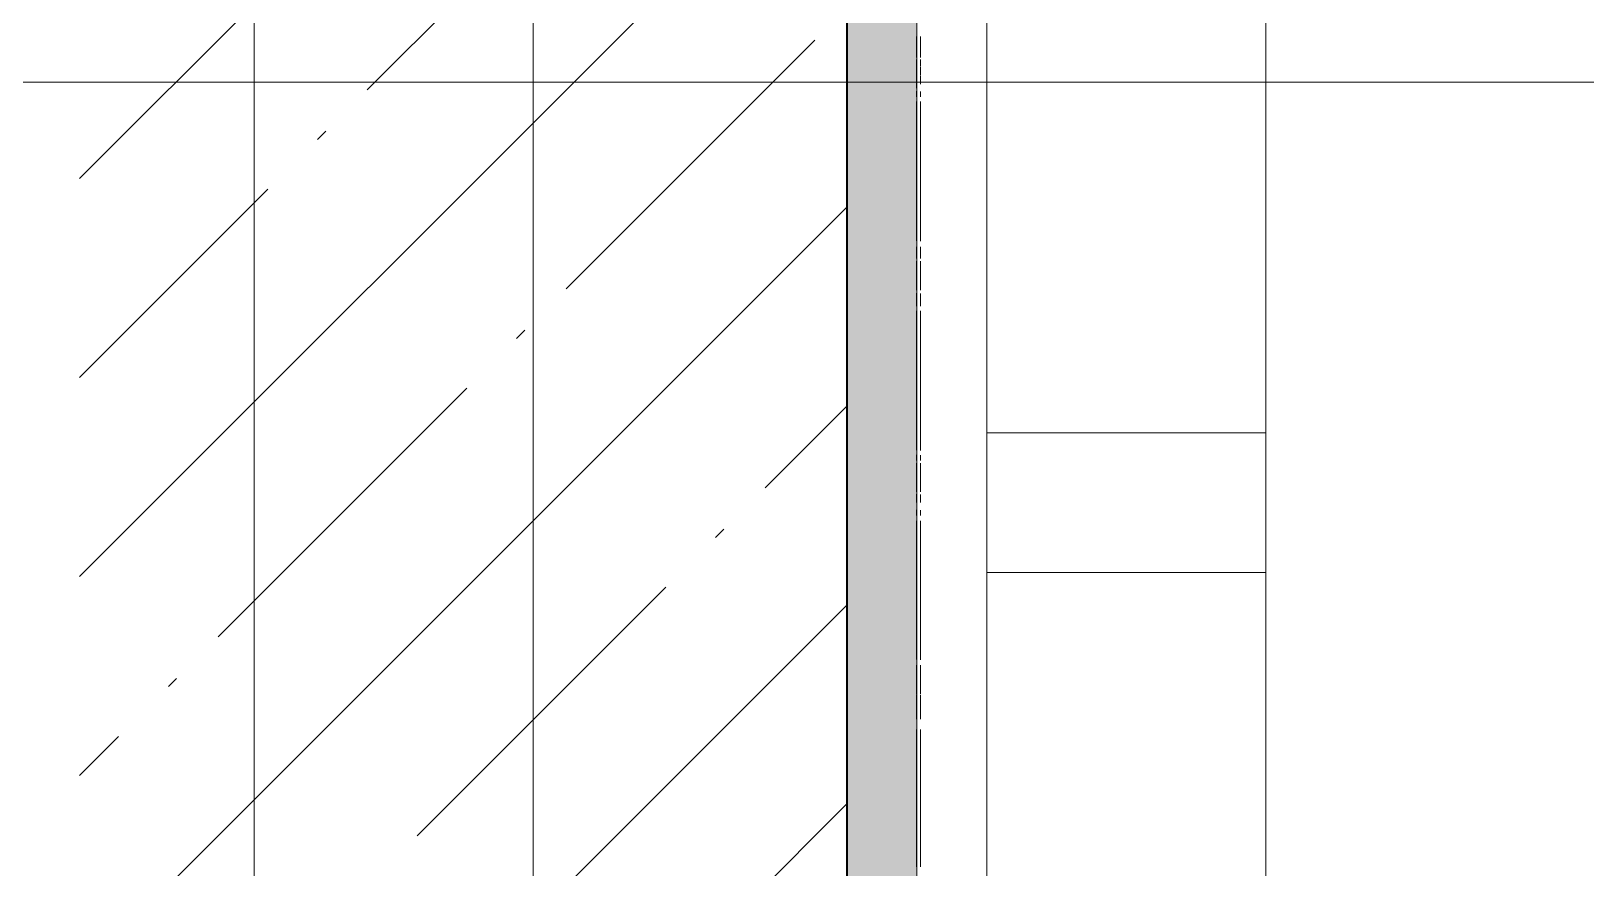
# Model space of a CAD drawing. Header units: millimetres. Extents: x 855 to 84199, y -1987 to 21700.
# Drawn here: x 10310 to 10755.6, y 17924.8 to 18164.7 of the extents above; entities that cross this region are included whole.
import ezdxf

# ---------------------------------------------------------------- set-up
doc = ezdxf.new("R2010")
doc.units = ezdxf.units.MM
doc.linetypes.add('Осевая', pattern=[3175, 635, -476.25, 1587.5, -476.25])
for name, color, linetype, lineweight, true_color in [('A-WALL-2', 7, 'Continuous', 25, 0x3c3c3c), ('A-WALL-3', 7, 'Continuous', 35, 0x3c3c3c), ('A-WALL-FNSH-1', 7, 'Continuous', 13, 0x3c3c3c), ('I-FURN-1', 7, 'Continuous', 9, 0xf0f0f0)]:
    doc.layers.add(name, color=color, linetype=linetype, lineweight=lineweight, true_color=true_color)
for name, color, linetype, lineweight in [('I-WALL', 7, 'Continuous', 9), ('S-STRS-MBND', 7, 'Continuous', 9), ('Оси', 7, 'Continuous', 9), ('Оси-2', 7, 'Осевая', 9)]:
    doc.layers.add(name, color=color, linetype=linetype, lineweight=lineweight)

# ---------------------------------------------------------------- blocks, each defined once
blk = doc.blocks.new('Бизиборд лего - бизиборд 1_21б-32328682-План разверток пом_ 1_60_ Этаж 1')
at = {"layer": 'I-FURN-1'}
for p, q in [((1245, 100), (935, 100)), ((935, 100), (1245, 100)), ((1245, 100), (1205, 100)), ((1205, 100), (1205, 20)), ((1205, 20), (1205, 100)), ((1205, 100), (1245, 100)), ((1355, 100), (1245, 100)), ((1245, 100), (1355, 100)), ((1245, 20), (1245, 100)), ((1245, 100), (1245, 20)), ((1500, 20), (1000, 20)), ((1090, 20), (1110, 20)), ((1110, 20), (1090, 20)), ((1090, 20), (1090.34, 20)), ((1110, 20), (1090, 20)), ((1090, 20), (1090.34, 20)), ((1100, 20), (1090, 20)), ((1090, 20), (1090.34, 20)), ((1100, 20), (1090, 20)), ((1090, 20), (1092.93, 20)), ((1110, 20), (1090, 20)), ((1090, 20), (1110, 20)), ((1091.34, 20), (1090, 20)), ((1090, 20), (1110, 20)), ((1092.93, 20), (1090, 20)), ((1090, 20), (1110, 20)), ((1110, 20), (1090, 20)), ((1090, 20), (1110, 20)), ((1110, 20), (1090, 20)), ((1090, 20), (1110, 20)), ((1110, 20), (1090, 20)), ((1090, 20), (1110, 20)), ((1110, 20), (1090, 20)), ((1090, 20), (1110, 20)), ((1110, 20), (1090, 20)), ((1090, 20), (1110, 20)), ((1110, 20), (1090, 20)), ((1090, 20), (1091.34, 20)), ((1100, 20), (1090, 20)), ((1090, 20), (1091.34, 20)), ((1091.34, 20), (1090, 20)), ((1090, 20), (1110, 20)), ((1110, 20), (1090, 20)), ((1090, 20), (1110, 20)), ((1110, 20), (1090, 20)), ((1090, 20), (1110, 20)), ((1110, 20), (1090, 20)), ((1090, 20), (1105, 20)), ((1110, 20), (1090, 20)), ((1090, 20), (1110, 20)), ((1110, 20), (1090, 20)), ((1090, 20), (1110, 20)), ((1110, 20), (1090, 20)), ((1090, 20), (1105, 20)), ((1110, 20), (1090, 20)), ((1090, 20), (1110, 20)), ((1110, 20), (1090, 20)), ((1090, 20), (1110, 20)), ((1110, 20), (1090, 20)), ((1090, 20), (1110, 20)), ((1110, 20), (1090, 20)), ((1090, 20), (1110, 20)), ((1110, 20), (1090, 20)), ((1090, 20), (1107.07, 20)), ((1095, 20), (1090, 20)), ((1090.34, 20), (1092.93, 20)), ((1090.34, 20), (1102.59, 20)), ((1090.34, 20), (1091.34, 20)), ((1091.34, 20), (1097.41, 20)), ((1097.41, 20), (1091.34, 20)), ((1091.34, 20), (1097.41, 20)), ((1091.34, 20), (1095, 20)), ((1110, 20), (1091.34, 20)), ((1091.34, 20), (1110, 20)), ((1091.34, 20), (1092.93, 20)), ((1110, 20), (1091.34, 20)), ((1092.93, 20), (1110, 20)), ((1092.93, 20), (1095, 20)), ((1110, 20), (1092.93, 20)), ((1092.93, 20), (1105, 20)), ((1095, 20), (1100, 20)), ((1095, 20), (1097.41, 20)), ((1102.59, 20), (1095, 20)), ((1097.41, 20), (1100, 20)), ((1097.93, 20), (1106.2, 20)), ((1106.2, 20), (1097.93, 20)), ((1097.93, 20), (1106.2, 20)), ((1102.59, 20), (1100, 20)), ((1100, 20), (1105, 20)), ((1102.59, 20), (1100, 20)), ((1100, 20), (1105, 20)), ((1110, 20), (1100, 20)), ((1102.59, 20), (1105, 20)), ((1109.66, 20), (1102.59, 20)), ((1109.66, 20), (1102.59, 20)), ((1107.07, 20), (1102.59, 20)), ((1105, 20), (1107.07, 20)), ((1105, 20), (1110, 20)), ((1105, 20), (1110, 20)), ((1105, 20), (1110, 20)), ((1105, 20), (1107.07, 20)), ((1105, 20), (1110, 20)), ((1107.07, 20), (1108.66, 20)), ((1108.66, 20), (1107.07, 20)), ((1107.07, 20), (1108.66, 20)), ((1107.07, 20), (1108.66, 20)), ((1107.07, 20), (1110, 20)), ((1107.07, 20), (1109.66, 20)), ((1108.66, 20), (1107.07, 20)), ((1108.66, 20), (1109.66, 20)), ((1109.66, 20), (1108.66, 20)), ((1109.66, 20), (1110, 20)), ((1110, 20), (1109.66, 20)), ((1110, 20), (1109.66, 20)), ((1109.66, 20), (1110, 20)), ((1110, 20), (1109.66, 20)), ((1110, 20), (1150, 20)), ((1150, 20), (1110, 20)), ((1110, 20), (1150, 20)), ((1150, 20), (1150.34, 20)), ((1152.93, 20), (1150, 20)), ((1150, 20), (1170, 20)), ((1170, 20), (1150, 20)), ((1150, 20), (1152.93, 20)), ((1150.34, 20), (1150, 20)), ((1150, 20), (1170, 20)), ((1170, 20), (1150, 20)), ((1150, 20), (1170, 20)), ((1151.34, 20), (1150, 20)), ((1150, 20), (1170, 20)), ((1170, 20), (1150, 20)), ((1150, 20), (1170, 20)), ((1152.93, 20), (1150, 20)), ((1150, 20), (1170, 20)), ((1150.34, 20), (1150, 20)), ((1150, 20), (1170, 20)), ((1170, 20), (1150, 20)), ((1150, 20), (1169.66, 20)), ((1155, 20), (1150, 20)), ((1150, 20), (1170, 20)), ((1170, 20), (1150, 20)), ((1150, 20), (1170, 20)), ((1170, 20), (1150, 20)), ((1150, 20), (1170, 20)), ((1170, 20), (1150, 20)), ((1150, 20), (1160, 20)), ((1160, 20), (1150, 20)), ((1150, 20), (1157.41, 20)), ((1151.34, 20), (1150, 20)), ((1150, 20), (1170, 20)), ((1170, 20), (1150, 20)), ((1150, 20), (1170, 20)), ((1170, 20), (1150, 20)), ((1150, 20), (1170, 20)), ((1170, 20), (1150, 20)), ((1150, 20), (1170, 20)), ((1170, 20), (1150, 20)), ((1150, 20), (1170, 20)), ((1170, 20), (1150, 20)), ((1150, 20), (1170, 20)), ((1170, 20), (1150, 20)), ((1150, 20), (1170, 20)), ((1170, 20), (1150, 20)), ((1150, 20), (1170, 20)), ((1170, 20), (1150, 20)), ((1150, 20), (1170, 20)), ((1170, 20), (1150, 20)), ((1150, 20), (1170, 20)), ((1170, 20), (1150, 20)), ((1150, 20), (1167.07, 20)), ((1150.34, 20), (1150, 20)), ((1150, 20), (1150.34, 20)), ((1150.34, 20), (1150, 20)), ((1150.34, 20), (1168.66, 20)), ((1162.59, 20), (1150.34, 20)), ((1151.34, 20), (1150.34, 20)), ((1170, 20), (1150.34, 20)), ((1150.34, 20), (1151.34, 20)), ((1151.34, 20), (1150.34, 20)), ((1170, 20), (1151.34, 20)), ((1152.93, 20), (1151.34, 20)), ((1170, 20), (1151.34, 20)), ((1151.34, 20), (1152.93, 20)), ((1155, 20), (1151.34, 20)), ((1151.67, 20), (1155, 20)), ((1155, 20), (1151.67, 20)), ((1151.67, 20), (1155, 20)), ((1170, 20), (1152.93, 20)), ((1152.93, 20), (1162.59, 20)), ((1170, 20), (1152.93, 20)), ((1155, 20), (1152.93, 20)), ((1152.93, 20), (1160, 20)), ((1157.41, 20), (1155, 20)), ((1170, 20), (1155, 20)), ((1160, 20), (1155, 20)), ((1155.81, 20), (1164.07, 20)), ((1164.07, 20), (1155.81, 20)), ((1155.81, 20), (1164.07, 20)), ((1160, 20), (1157.41, 20)), ((1157.41, 20), (1167.07, 20)), ((1170, 20), (1160, 20)), ((1160, 20), (1170, 20)), ((1165, 20), (1160, 20)), ((1160, 20), (1162.59, 20)), ((1162.59, 20), (1160, 20)), ((1162.59, 20), (1170, 20)), ((1167.07, 20), (1162.59, 20)), ((1162.59, 20), (1165, 20)), ((1165, 20), (1162.59, 20)), ((1165, 20), (1168.66, 20)), ((1168.66, 20), (1165, 20)), ((1165, 20), (1168.66, 20)), ((1169.66, 20), (1165, 20)), ((1165, 20), (1167.07, 20)), ((1168.66, 20), (1165, 20)), ((1170, 20), (1167.07, 20)), ((1167.07, 20), (1170, 20)), ((1167.07, 20), (1170, 20)), ((1167.07, 20), (1168.66, 20)), ((1168.66, 20), (1170, 20)), ((1168.66, 20), (1169.66, 20)), ((1169.66, 20), (1168.66, 20)), ((1169.66, 20), (1170, 20)), ((1170, 20), (1169.66, 20)), ((1169.66, 20), (1170, 20)), ((1170, 20), (1169.66, 20)), ((1170, 20), (1210, 20)), ((1210, 20), (1170, 20)), ((1170, 20), (1205, 20)), ((1205, 20), (1210, 20)), ((1210, 20), (1205, 20)), ((1205, 20), (1210, 20)), ((1210, 20), (1227.07, 20)), ((1210.34, 20), (1210, 20)), ((1210, 20), (1225, 20)), ((1220, 20), (1210, 20)), ((1210, 20), (1210.34, 20)), ((1225, 20), (1210, 20)), ((1210, 20), (1228.66, 20)), ((1230, 20), (1210, 20)), ((1210, 20), (1230, 20)), ((1222.59, 20), (1210, 20)), ((1210, 20), (1228.66, 20)), ((1225, 20), (1210, 20)), ((1210, 20), (1210.34, 20)), ((1230, 20), (1210, 20)), ((1210, 20), (1230, 20)), ((1230, 20), (1210, 20)), ((1210, 20), (1230, 20)), ((1230, 20), (1210, 20)), ((1210, 20), (1215, 20)), ((1227.07, 20), (1210, 20)), ((1210, 20), (1230, 20)), ((1230, 20), (1210, 20)), ((1210, 20), (1230, 20)), ((1230, 20), (1210, 20)), ((1210, 20), (1230, 20)), ((1230, 20), (1210, 20)), ((1210, 20), (1229.66, 20)), ((1220, 20), (1210, 20)), ((1210, 20), (1215, 20)), ((1230, 20), (1210, 20)), ((1210, 20), (1230, 20)), ((1230, 20), (1210, 20)), ((1210, 20), (1230, 20)), ((1230, 20), (1210, 20)), ((1210, 20), (1230, 20)), ((1230, 20), (1210, 20)), ((1210, 20), (1212.93, 20)), ((1230, 20), (1210, 20)), ((1210, 20), (1230, 20)), ((1230, 20), (1210, 20)), ((1210, 20), (1230, 20)), ((1230, 20), (1210, 20)), ((1210, 20), (1230, 20)), ((1230, 20), (1210, 20)), ((1210, 20), (1230, 20)), ((1230, 20), (1210, 20)), ((1210, 20), (1230, 20)), ((1230, 20), (1210, 20)), ((1210, 20), (1230, 20)), ((1230, 20), (1210, 20)), ((1210, 20), (1230, 20)), ((1230, 20), (1210, 20)), ((1210, 20), (1210.34, 20)), ((1210.34, 20), (1210, 20)), ((1211.34, 20), (1210.34, 20)), ((1210.34, 20), (1211.34, 20)), ((1210.34, 20), (1230, 20)), ((1210.34, 20), (1211.34, 20)), ((1211.34, 20), (1210.34, 20)), ((1211.34, 20), (1212.93, 20)), ((1212.93, 20), (1211.34, 20)), ((1211.34, 20), (1212.93, 20)), ((1212.93, 20), (1211.34, 20)), ((1211.34, 20), (1212.93, 20)), ((1212.93, 20), (1211.34, 20)), ((1211.34, 20), (1215, 20)), ((1211.34, 20), (1215, 20)), ((1215, 20), (1211.34, 20)), ((1217.41, 20), (1212.93, 20)), ((1212.93, 20), (1215, 20)), ((1213.68, 20), (1221.95, 20)), ((1221.95, 20), (1213.68, 20)), ((1213.68, 20), (1221.95, 20)), ((1221.95, 20), (1213.68, 20)), ((1213.68, 20), (1221.95, 20)), ((1215, 20), (1220, 20)), ((1215, 20), (1225, 20)), ((1215, 20), (1217.41, 20)), ((1215, 20), (1217.41, 20)), ((1215, 20), (1220, 20)), ((1217.41, 20), (1215, 20)), ((1222.59, 20), (1217.41, 20)), ((1217.41, 20), (1230, 20)), ((1217.41, 20), (1230, 20)), ((1220, 20), (1217.41, 20)), ((1227.07, 20), (1220, 20)), ((1220, 20), (1230, 20)), ((1230, 20), (1220, 20)), ((1220, 20), (1222.59, 20)), ((1225, 20), (1220, 20)), ((1222.59, 20), (1225, 20)), ((1225, 20), (1222.59, 20)), ((1222.59, 20), (1225, 20)), ((1225, 20), (1222.59, 20)), ((1222.59, 20), (1225, 20)), ((1225, 20), (1222.59, 20)), ((1230, 20), (1222.59, 20)), ((1222.59, 20), (1227.07, 20)), ((1229.66, 20), (1225, 20)), ((1225, 20), (1227.07, 20)), ((1227.07, 20), (1225, 20)), ((1230, 20), (1225, 20)), ((1225, 20), (1229.66, 20)), ((1227.07, 20), (1225, 20)), ((1227.07, 20), (1228.66, 20)), ((1228.66, 20), (1227.07, 20)), ((1227.07, 20), (1228.66, 20)), ((1228.66, 20), (1227.07, 20)), ((1227.07, 20), (1228.66, 20)), ((1227.07, 20), (1230, 20)), ((1227.07, 20), (1230, 20)), ((1230, 20), (1227.07, 20)), ((1228.66, 20), (1227.07, 20)), ((1230, 20), (1227.07, 20)), ((1227.07, 20), (1229.66, 20)), ((1229.66, 20), (1227.07, 20)), ((1229.66, 20), (1228.66, 20)), ((1228.66, 20), (1230, 20)), ((1228.66, 20), (1230, 20)), ((1230, 20), (1229.66, 20)), ((1230, 20), (1229.66, 20)), ((1229.66, 20), (1230, 20)), ((1229.66, 20), (1230, 20)), ((1229.66, 20), (1230, 20)), ((1230, 20), (1229.66, 20)), ((1230.21, 20), (1245, 20)), ((1245, 20), (1230.21, 20)), ((1230.21, 20), (1245, 20)), ((1245, 20), (1230.21, 20)), ((1230.21, 20), (1245, 20)), ((1245, 20), (1270, 20)), ((1270, 20), (1245, 20)), ((1245, 20), (1270, 20)), ((1270, 20), (1290, 20)), ((1290, 20), (1270, 20)), ((1270, 20), (1277.41, 20)), ((1282.59, 20), (1270, 20)), ((1270, 20), (1271.34, 20)), ((1275, 20), (1270, 20)), ((1270, 20), (1275, 20)), ((1271.34, 20), (1270, 20)), ((1270, 20), (1280, 20)), ((1271.34, 20), (1270, 20)), ((1270, 20), (1290, 20)), ((1290, 20), (1270, 20)), ((1270, 20), (1290, 20)), ((1287.07, 20), (1270, 20)), ((1270, 20), (1290, 20)), ((1290, 20), (1270, 20)), ((1270, 20), (1290, 20)), ((1290, 20), (1270, 20)), ((1270, 20), (1285, 20)), ((1288.66, 20), (1270, 20)), ((1270, 20), (1290, 20)), ((1290, 20), (1270, 20)), ((1270, 20), (1290, 20)), ((1290, 20), (1270, 20)), ((1270, 20), (1275, 20)), ((1270.34, 20), (1270, 20)), ((1270, 20), (1289.66, 20)), ((1282.59, 20), (1270, 20)), ((1270, 20), (1290, 20)), ((1270.34, 20), (1270, 20)), ((1270, 20), (1290, 20)), ((1290, 20), (1270, 20)), ((1270, 20), (1290, 20)), ((1290, 20), (1270, 20)), ((1270, 20), (1290, 20)), ((1290, 20), (1270, 20)), ((1270, 20), (1290, 20)), ((1290, 20), (1270, 20)), ((1270, 20), (1290, 20)), ((1290, 20), (1270, 20)), ((1270, 20), (1290, 20)), ((1290, 20), (1270, 20)), ((1270, 20), (1290, 20)), ((1290, 20), (1270, 20)), ((1270, 20), (1290, 20)), ((1290, 20), (1270, 20)), ((1270, 20), (1290, 20)), ((1290, 20), (1270, 20)), ((1270, 20), (1290, 20)), ((1290, 20), (1270, 20)), ((1270, 20), (1290, 20)), ((1282.59, 20), (1270, 20)), ((1270, 20), (1270.34, 20)), ((1270.34, 20), (1270, 20)), ((1271.34, 20), (1270.34, 20)), ((1271.34, 20), (1270.34, 20)), ((1270.34, 20), (1271.34, 20)), ((1271.34, 20), (1270.34, 20)), ((1271.34, 20), (1272.93, 20)), ((1290, 20), (1271.34, 20)), ((1288.66, 20), (1271.34, 20)), ((1272.93, 20), (1271.34, 20)), ((1272.93, 20), (1271.34, 20)), ((1271.34, 20), (1275, 20)), ((1272.93, 20), (1271.34, 20)), ((1271.55, 20), (1279.82, 20)), ((1279.82, 20), (1271.55, 20)), ((1271.55, 20), (1279.82, 20)), ((1272.93, 20), (1275, 20)), ((1275, 20), (1272.93, 20)), ((1275, 20), (1272.93, 20)), ((1275, 20), (1272.93, 20)), ((1275, 20), (1277.41, 20)), ((1282.59, 20), (1275, 20)), ((1275, 20), (1288.66, 20)), ((1275, 20), (1277.41, 20)), ((1277.41, 20), (1275, 20)), ((1277.41, 20), (1275, 20)), ((1275, 20), (1277.41, 20)), ((1282.59, 20), (1275, 20)), ((1277.41, 20), (1282.59, 20)), ((1277.41, 20), (1282.59, 20)), ((1277.41, 20), (1280, 20)), ((1280, 20), (1277.41, 20)), ((1290, 20), (1277.41, 20)), ((1277.41, 20), (1282.59, 20)), ((1280, 20), (1283.95, 20)), ((1283.95, 20), (1280, 20)), ((1280, 20), (1283.95, 20)), ((1280, 20), (1290, 20)), ((1280, 20), (1282.59, 20)), ((1282.59, 20), (1280, 20)), ((1282.59, 20), (1285, 20)), ((1287.07, 20), (1282.59, 20)), ((1282.59, 20), (1285, 20)), ((1287.07, 20), (1282.59, 20)), ((1282.59, 20), (1285, 20)), ((1285, 20), (1282.59, 20)), ((1290, 20), (1282.59, 20)), ((1287.07, 20), (1282.59, 20)), ((1282.59, 20), (1289.66, 20)), ((1285, 20), (1282.59, 20)), ((1285, 20), (1287.07, 20)), ((1287.07, 20), (1285, 20)), ((1285, 20), (1287.07, 20)), ((1285, 20), (1287.07, 20)), ((1285, 20), (1288.66, 20)), ((1285, 20), (1290, 20)), ((1285, 20), (1287.07, 20)), ((1287.07, 20), (1285, 20)), ((1287.07, 20), (1285, 20)), ((1287.07, 20), (1288.66, 20)), ((1288.66, 20), (1287.07, 20)), ((1289.66, 20), (1287.07, 20)), ((1288.66, 20), (1287.07, 20)), ((1287.07, 20), (1288.66, 20)), ((1288.66, 20), (1287.07, 20)), ((1290, 20), (1287.07, 20)), ((1288.66, 20), (1287.07, 20)), ((1288.66, 20), (1289.66, 20)), ((1290, 20), (1288.66, 20)), ((1288.66, 20), (1290, 20)), ((1288.66, 20), (1289.66, 20)), ((1290, 20), (1288.66, 20)), ((1289.66, 20), (1288.66, 20)), ((1290, 20), (1288.66, 20)), ((1288.66, 20), (1289.66, 20)), ((1289.66, 20), (1288.66, 20)), ((1289.66, 20), (1288.66, 20)), ((1289.66, 20), (1290, 20)), ((1290, 20), (1289.66, 20)), ((1289.66, 20), (1290, 20)), ((1290, 20), (1289.66, 20)), ((1289.66, 20), (1290, 20)), ((1290, 20), (1289.66, 20)), ((1289.66, 20), (1290, 20)), ((1289.66, 20), (1290, 20)), ((1290, 20), (1289.66, 20)), ((1290, 20), (1329.42, 20)), ((1329.42, 20), (1290, 20)), ((1290, 20), (1329.42, 20)), ((1000, 0), (1500, 0)), ((1110, 0), (1090, 0)), ((1090, 0), (1110, 0)), ((1110, 0), (1090, 0)), ((1090, 0), (1110, 0)), ((1110, 0), (1090, 0)), ((1090, 0), (1110, 0)), ((1110, 0), (1090, 0)), ((1090, 0), (1110, 0)), ((1110, 0), (1090, 0)), ((1090, 0), (1090.34, 0)), ((1110, 0), (1090, 0)), ((1090, 0), (1110, 0)), ((1110, 0), (1090, 0)), ((1090, 0), (1110, 0)), ((1090.34, 0), (1090, 0)), ((1090, 0), (1095, 0)), ((1110, 0), (1090, 0)), ((1090, 0), (1110, 0)), ((1110, 0), (1090, 0)), ((1090, 0), (1110, 0)), ((1110, 0), (1090, 0)), ((1090, 0), (1110, 0)), ((1110, 0), (1090, 0)), ((1090, 0), (1110, 0)), ((1110, 0), (1090, 0)), ((1090, 0), (1092.93, 0)), ((1110, 0), (1090, 0)), ((1090, 0), (1110, 0)), ((1110, 0), (1090, 0)), ((1090, 0), (1110, 0)), ((1110, 0), (1090, 0)), ((1090, 0), (1110, 0)), ((1090.34, 0), (1102.59, 0)), ((1091.34, 0), (1090.34, 0)), ((1097.41, 0), (1091.34, 0)), ((1092.93, 0), (1091.34, 0)), ((1095, 0), (1092.93, 0)), ((1092.93, 0), (1108.66, 0)), ((1097.41, 0), (1095, 0)), ((1095, 0), (1110, 0)), ((1100, 0), (1097.41, 0)), ((1106.2, 0), (1097.93, 0)), ((1102.59, 0), (1100, 0)), ((1102.59, 0), (1110, 0)), ((1105, 0), (1102.59, 0)), ((1107.07, 0), (1105, 0)), ((1108.66, 0), (1107.07, 0)), ((1110, 0), (1107.07, 0)), ((1108.66, 0), (1110, 0)), ((1150, 0), (1110, 0)), ((1170, 0), (1150, 0)), ((1150, 0), (1170, 0)), ((1170, 0), (1150, 0)), ((1150, 0), (1170, 0)), ((1170, 0), (1150, 0)), ((1150, 0), (1169.66, 0)), ((1170, 0), (1150, 0)), ((1150, 0), (1170, 0)), ((1170, 0), (1150, 0)), ((1150, 0), (1165, 0)), ((1170, 0), (1150, 0)), ((1150, 0), (1170, 0)), ((1170, 0), (1150, 0)), ((1150, 0), (1170, 0)), ((1157.41, 0), (1150, 0)), ((1150, 0), (1170, 0)), ((1170, 0), (1150, 0)), ((1150, 0), (1165, 0)), ((1170, 0), (1150, 0)), ((1150, 0), (1170, 0)), ((1170, 0), (1150, 0)), ((1150, 0), (1170, 0)), ((1170, 0), (1150, 0)), ((1150, 0), (1152.93, 0)), ((1167.07, 0), (1150, 0)), ((1150, 0), (1170, 0)), ((1170, 0), (1150, 0)), ((1150, 0), (1170, 0)), ((1152.93, 0), (1150, 0)), ((1150, 0), (1169.66, 0)), ((1170, 0), (1150, 0)), ((1150, 0), (1170, 0)), ((1155, 0), (1151.67, 0)), ((1152.93, 0), (1155, 0)), ((1170, 0), (1152.93, 0)), ((1155, 0), (1165, 0)), ((1164.07, 0), (1155.81, 0)), ((1170, 0), (1157.41, 0)), ((1168.66, 0), (1165, 0)), ((1165, 0), (1170, 0)), ((1165, 0), (1167.07, 0)), ((1165, 0), (1170, 0)), ((1167.07, 0), (1170, 0)), ((1170, 0), (1167.07, 0)), ((1169.66, 0), (1170, 0)), ((1169.66, 0), (1170, 0)), ((1210, 0), (1170, 0)), ((1230, 0), (1210, 0)), ((1210, 0), (1230, 0)), ((1230, 0), (1210, 0)), ((1210, 0), (1230, 0)), ((1230, 0), (1210, 0)), ((1210, 0), (1212.93, 0)), ((1230, 0), (1210, 0)), ((1210, 0), (1230, 0)), ((1230, 0), (1210, 0)), ((1210, 0), (1230, 0)), ((1230, 0), (1210, 0)), ((1210, 0), (1230, 0)), ((1230, 0), (1210, 0)), ((1210, 0), (1230, 0)), ((1230, 0), (1210, 0)), ((1210, 0), (1227.07, 0)), ((1230, 0), (1210, 0)), ((1210, 0), (1230, 0)), ((1230, 0), (1210, 0)), ((1210, 0), (1230, 0)), ((1230, 0), (1210, 0)), ((1210, 0), (1230, 0)), ((1210.34, 0), (1210, 0)), ((1210, 0), (1215, 0)), ((1230, 0), (1210, 0)), ((1210, 0), (1228.66, 0)), ((1230, 0), (1210, 0)), ((1210, 0), (1230, 0)), ((1230, 0), (1210, 0)), ((1210, 0), (1230, 0)), ((1230, 0), (1210, 0)), ((1210, 0), (1230, 0)), ((1212.93, 0), (1210.34, 0)), ((1212.93, 0), (1211.34, 0)), ((1212.93, 0), (1230, 0)), ((1220, 0), (1212.93, 0)), ((1221.95, 0), (1213.68, 0)), ((1215, 0), (1228.66, 0)), ((1230, 0), (1220, 0)), ((1225, 0), (1222.59, 0)), ((1228.66, 0), (1227.07, 0)), ((1227.07, 0), (1228.66, 0)), ((1228.66, 0), (1229.66, 0)), ((1228.66, 0), (1230, 0)), ((1228.66, 0), (1229.66, 0)), ((1229.66, 0), (1230, 0)), ((1229.66, 0), (1230, 0)), ((1270, 0), (1230.21, 0)), ((1290, 0), (1270, 0)), ((1270, 0), (1290, 0)), ((1290, 0), (1270, 0)), ((1270, 0), (1290, 0)), ((1287.07, 0), (1270, 0)), ((1270, 0), (1290, 0)), ((1290, 0), (1270, 0)), ((1270, 0), (1290, 0)), ((1290, 0), (1270, 0)), ((1270, 0), (1290, 0)), ((1290, 0), (1270, 0)), ((1270, 0), (1290, 0)), ((1290, 0), (1270, 0)), ((1270, 0), (1290, 0)), ((1288.66, 0), (1270, 0)), ((1270, 0), (1290, 0)), ((1290, 0), (1270, 0)), ((1270, 0), (1290, 0)), ((1290, 0), (1270, 0)), ((1270, 0), (1290, 0)), ((1290, 0), (1270, 0)), ((1270, 0), (1290, 0)), ((1290, 0), (1270, 0)), ((1270, 0), (1290, 0)), ((1290, 0), (1270, 0)), ((1270, 0), (1280, 0)), ((1272.93, 0), (1270, 0)), ((1270, 0), (1290, 0)), ((1290, 0), (1270, 0)), ((1270, 0), (1272.93, 0)), ((1290, 0), (1270, 0)), ((1270, 0), (1272.93, 0)), ((1279.82, 0), (1271.55, 0)), ((1290, 0), (1272.93, 0)), ((1272.93, 0), (1277.41, 0)), ((1272.93, 0), (1277.41, 0)), ((1277.41, 0), (1290, 0)), ((1277.41, 0), (1290, 0)), ((1279.82, 0), (1280, 0)), ((1287.07, 0), (1280, 0)), ((1280, 0), (1290, 0)), ((1290, 0), (1287.07, 0)), ((1289.66, 0), (1288.66, 0)), ((1290, 0), (1289.66, 0)), ((1329.42, 0), (1290, 0))]:
    blk.add_line(p, q, dxfattribs=at)

msp = doc.modelspace()

# ---------------------------------------------------------------- hatches: boundary and pattern name
at = {"layer": 'I-WALL'}
h = msp.add_hatch(dxfattribs=at)
h.set_pattern_fill('FP_2', color=256, style=0, pattern_type=2)
h.set_pattern_definition([(45, (-90256.056, 0), (-57.024626, 57.024626), []), (45, (-90199.03, 0), (-57.024626, 57.024626), [100.806, -20.161, 3.353, -16.808])])
h.paths.add_polyline_path([(10460.11, 17750), (10543.94, 17750), (10543.94, 21400), (10323.94, 21400), (10323.94, 17750)])
h = msp.add_hatch(dxfattribs=at)
h.set_pattern_fill('FP_19', color=256, style=0, pattern_type=2)
h.set_pattern_definition([(0, (-90256.056, 0), (121.92, 30.48), [10.058, -81.382, 10.058, -81.382, -487.68]), (0, (-90256.056, 0), (121.92, 30.48), [-182.88, 10.058, -172.822, 10.058, -81.382, -213.36]), (0, (-90256.056, 0), (121.92, 30.48), [-457.2, 10.058, -50.902, 10.058, -142.342]), (120, (-90210.336, 15.24), (-87.356454, 90.345817), [10.058, -81.382, 10.058, -81.382, -487.68]), (120, (-90210.336, 15.24), (-87.356454, 90.345817), [-182.88, 10.058, -172.822, 10.058, -81.382, -213.36]), (120, (-90210.336, 15.24), (-87.356454, 90.345817), [-457.2, 10.058, -50.902, 10.058, -142.342]), (240, (-90195.096, 76.2), (-34.563546, -120.825817), [10.058, -81.382, 10.058, -81.382, -487.68]), (240, (-90195.096, 76.2), (-34.563546, -120.825817), [-182.88, 10.058, -172.822, 10.058, -81.382, -213.36]), (240, (-90195.096, 76.2), (-34.563546, -120.825817), [-457.2, 10.058, -50.902, 10.058, -142.342])])
h.paths.add_polyline_path([(10562.36, 17750), (10563.94, 17750), (10563.94, 20791.5), (10543.94, 20791.5), (10543.94, 17750)])

# ---------------------------------------------------------------- linework, layer by layer
at = {"layer": 'A-WALL-2'}
for p, q in [((10563.94, 18157.09), (10563.94, 18163.16)), ((10563.94, 18148.3), (10563.94, 18156.57)), ((10563.94, 18145.84), (10563.94, 18147.43)), ((10563.94, 18104.5), (10563.94, 18144.5)), ((10563.94, 18099.5), (10563.94, 18102.83)), ((10563.94, 18090.43), (10563.94, 18098.69)), ((10563.94, 18085.84), (10563.94, 18089.5)), ((10563.94, 18044.5), (10563.94, 18084.5)), ((10563.94, 18041.57), (10563.94, 18043.16)), ((10563.94, 18032.55), (10563.94, 18040.82)), ((10563.94, 18029.5), (10563.94, 18031.91)), ((10563.94, 18025.84), (10563.94, 18027.43)), ((10563.94, 17984.5), (10563.94, 18024.29)), ((10563.94, 17974.68), (10563.94, 17982.95)), ((10563.94, 17967.43), (10563.94, 17974.5)), ((10563.94, 17925.08), (10563.94, 17964.5))]:
    msp.add_line(p, q, dxfattribs=at)
at = {"layer": 'A-WALL-3'}
msp.add_line((10543.94, 17530), (10543.94, 20754), dxfattribs=at)
at = {"layer": 'A-WALL-FNSH-1'}
for p, q in [((10564.94, 18161.57), (10564.94, 18163.08)), ((10564.94, 18159.5), (10564.94, 18161.47)), ((10564.94, 18157.09), (10564.94, 18159.38)), ((10564.94, 18154.5), (10564.94, 18156.57)), ((10564.94, 18151.91), (10564.94, 18154.37)), ((10564.94, 18149.5), (10564.94, 18151.79)), ((10564.94, 18145.84), (10564.94, 18147.35)), ((10564.94, 18104.48), (10564.94, 18144.5)), ((10564.94, 18101.57), (10564.94, 18102.83)), ((10564.94, 18099.5), (10564.94, 18101.47)), ((10564.94, 18097.09), (10564.94, 18098.69)), ((10564.94, 18094.5), (10564.94, 18096.96)), ((10564.94, 18091.91), (10564.94, 18094.37)), ((10564.94, 18090.43), (10564.94, 18091.79)), ((10564.94, 18087.43), (10564.94, 18089.4)), ((10564.94, 18085.84), (10564.94, 18087.35)), ((10564.94, 18044.48), (10564.94, 18084.5)), ((10564.94, 18041.57), (10564.94, 18043.08)), ((10564.94, 18039.5), (10564.94, 18040.82)), ((10564.94, 18037.09), (10564.94, 18039.38)), ((10564.94, 18034.5), (10564.94, 18036.96)), ((10564.94, 18032.55), (10564.94, 18034.37)), ((10564.94, 18029.5), (10564.94, 18031.79)), ((10564.94, 18025.84), (10564.94, 18027.35)), ((10564.94, 17984.48), (10564.94, 18024.29)), ((10564.94, 17981.57), (10564.94, 17982.95)), ((10564.94, 17979.5), (10564.94, 17981.47)), ((10564.94, 17977.09), (10564.94, 17979.38)), ((10564.94, 17974.68), (10564.94, 17976.96)), ((10564.94, 17971.91), (10564.94, 17974.37)), ((10564.94, 17969.5), (10564.94, 17971.79)), ((10564.94, 17967.43), (10564.94, 17969.4)), ((10564.94, 17925.08), (10564.94, 17964.5))]:
    msp.add_line(p, q, dxfattribs=at)
at = {"layer": 'S-STRS-MBND'}
msp.add_line((10373.94, 17750), (10373.94, 21150), dxfattribs=at)
at = {"layer": 'Оси'}
msp.add_line((8875.94, 18150), (11375.94, 18150), dxfattribs=at)
at = {"layer": 'Оси-2'}
msp.add_line((10453.94, 14513.99), (10453.94, 18900), dxfattribs=at)

# ---------------------------------------------------------------- block references
at = {"layer": 'I-FURN-1', "rotation": 270.0000000000001}
msp.add_blockref('Бизиборд лего - бизиборд 1_21б-32328682-План разверток пом_ 1_60_ Этаж 1', (10563.94, 19254.5), dxfattribs=at)

doc.saveas('drawing.dxf')
